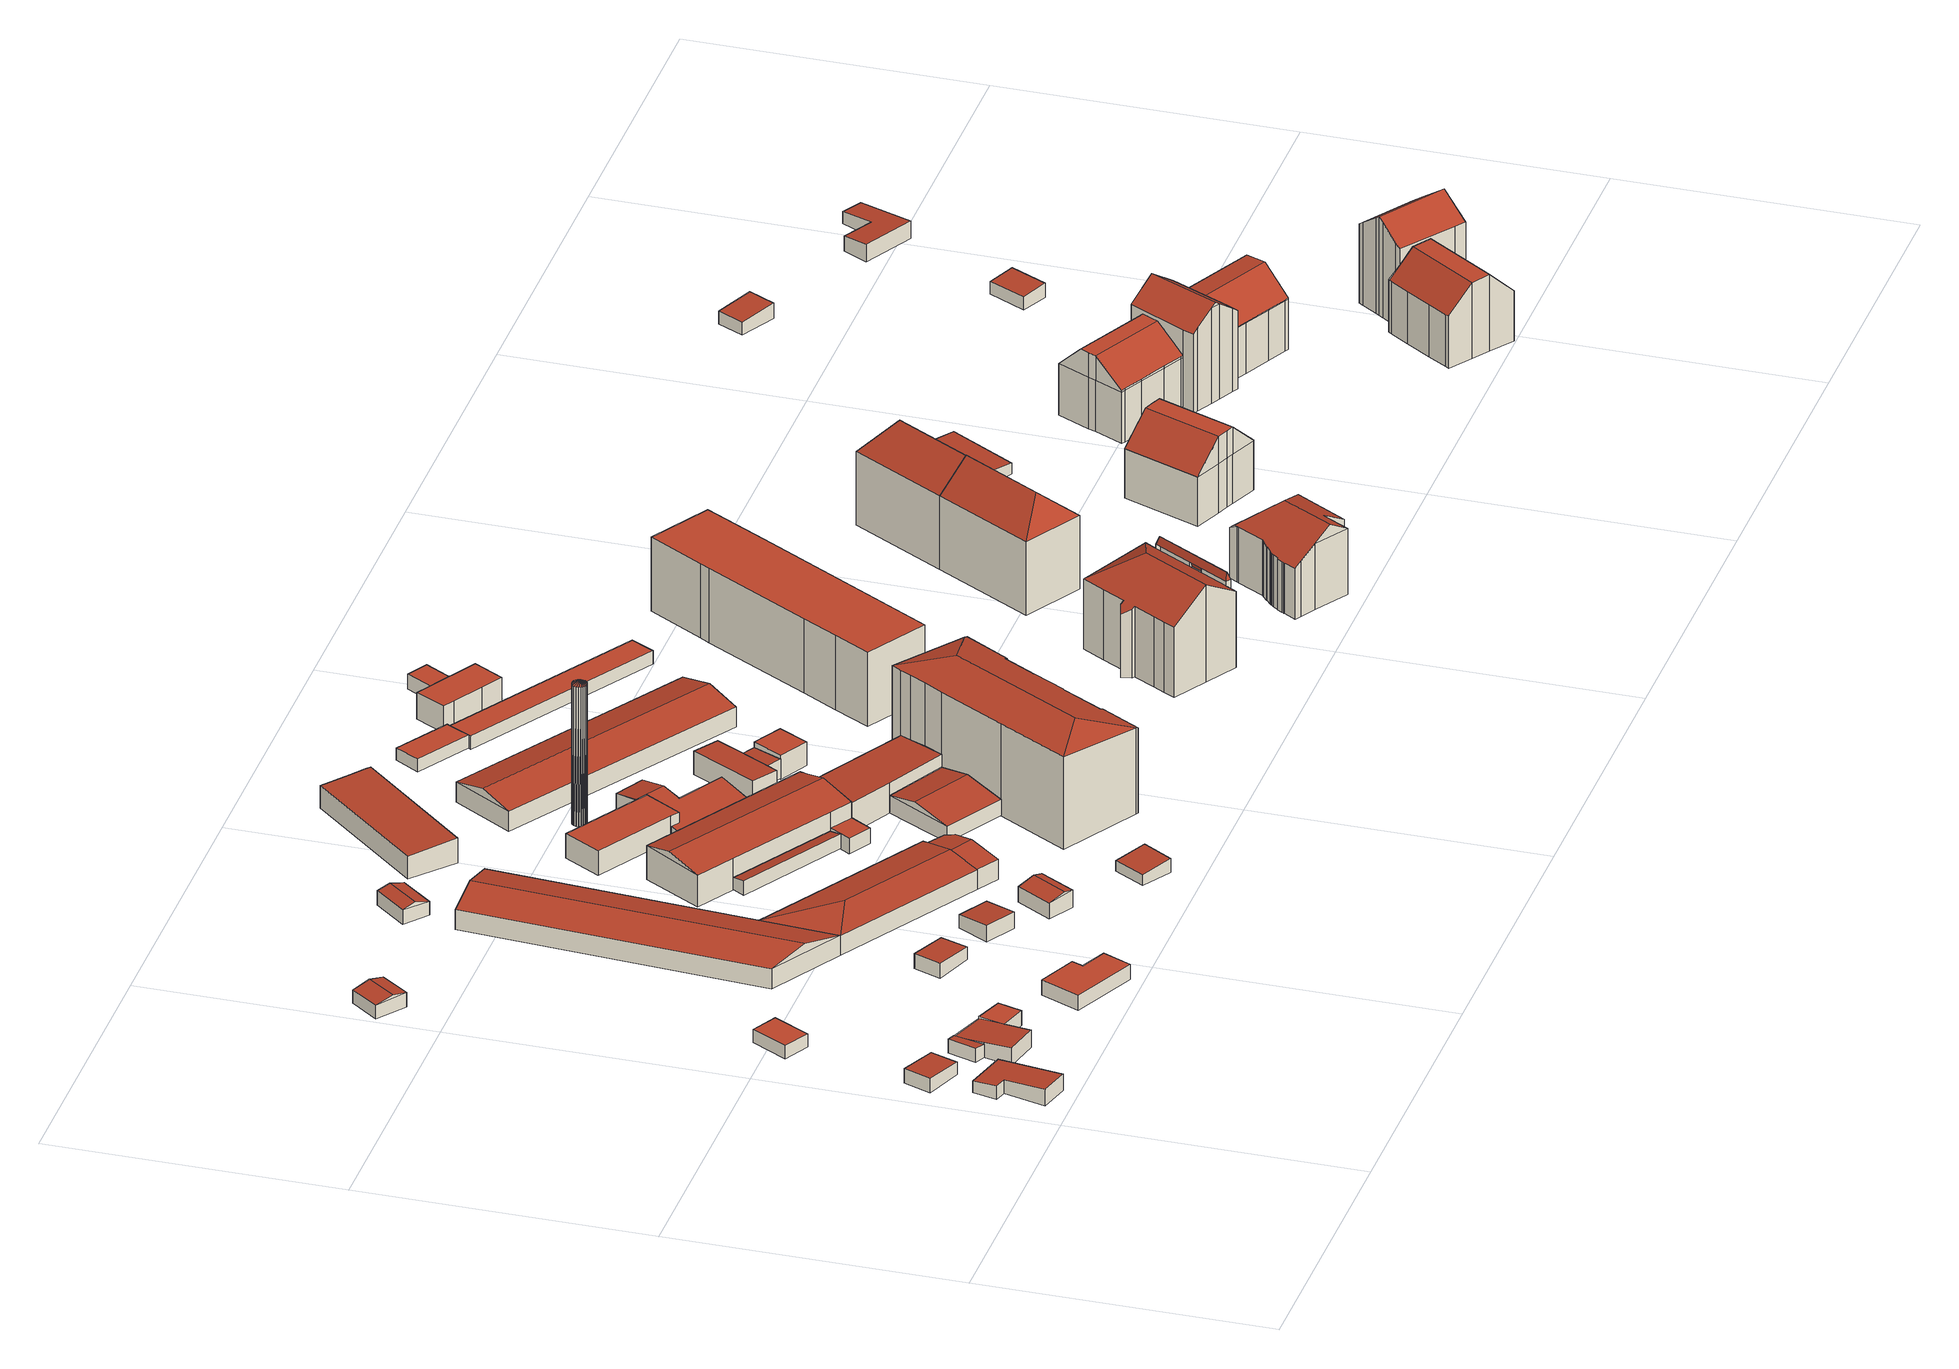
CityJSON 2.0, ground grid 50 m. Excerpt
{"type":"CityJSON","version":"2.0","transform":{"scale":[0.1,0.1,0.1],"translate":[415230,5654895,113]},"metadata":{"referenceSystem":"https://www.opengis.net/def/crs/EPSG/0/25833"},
"CityObjects":{
"building1":{"type":"Building","attributes":{"Dachtyp_tdc":"tdcPolyFlatRoof","Gemeindeschluessel":14612000,"Dachneigung":3.87,"QualitaetDacherkennung":59,"Geometrietyp2DReferenz":"3000","measuredHeight":2.94,"function":"31001_9998","roofType":"2100"},"geometry":[{"type":"Solid","lod":"2","boundaries":[[[[0,1,2,3]],[[1,4,5,2]],[[4,6,7,5]],[[6,8,9,7]],[[8,10,11,9]],[[10,0,3,11]],[[10,8,6,4,1,0]],[[3,2,5,7,9,11]]]],"semantics":{"surfaces":[{"type":"WallSurface"},{"type":"RoofSurface"},{"type":"GroundSurface"}],"values":[[0,0,0,0,0,0,1,2]]}}]},
"building2":{"type":"Building","attributes":{"Dachtyp_tdc":"tdcPolyFlatRoof","Gemeindeschluessel":14612000,"Dachneigung":3.37,"QualitaetDacherkennung":80,"Geometrietyp2DReferenz":"3000","measuredHeight":2.63,"function":"31001_9998","roofType":"2100"},"geometry":[{"type":"Solid","lod":"2","boundaries":[[[[12,13,14,15]],[[13,16,17,14]],[[16,18,19,17]],[[18,12,15,19]],[[18,16,13,12]],[[15,14,17,19]]]],"semantics":{"surfaces":[{"type":"WallSurface"},{"type":"RoofSurface"},{"type":"GroundSurface"}],"values":[[0,0,0,0,1,2]]}}]},
"building3":{"type":"Building","attributes":{"Dachtyp_tdc":"tdcPolyFlatRoof","Gemeindeschluessel":14612000,"Dachneigung":0,"QualitaetDacherkennung":73,"Geometrietyp2DReferenz":"3000","measuredHeight":2.41,"function":"31001_9998","roofType":"1000"},"geometry":[{"type":"Solid","lod":"2","boundaries":[[[[20,21,22,23]],[[21,24,25,22]],[[24,26,27,25]],[[26,20,23,27]],[[26,24,21,20]],[[23,22,25,27]]]],"semantics":{"surfaces":[{"type":"WallSurface"},{"type":"RoofSurface"},{"type":"GroundSurface"}],"values":[[0,0,0,0,1,2]]}}]},
"building4":{"type":"Building","attributes":{"Gemeindeschluessel":14612000,"Geometrietyp2DReferenz":"3000","function":"31001_9998","roofType":"9999"},"children":["building4-1","building4-2","building4-3"]},
"building4-1":{"type":"BuildingPart","attributes":{"Dachtyp_tdc":"tdcPolyFlatRoof","Dachneigung":2.67,"QualitaetDacherkennung":78,"Geometrietyp2DReferenz":"3000","measuredHeight":2.48,"roofType":"2100"},"parents":["building4"],"geometry":[{"type":"MultiSurface","lod":"2","boundaries":[[[28,29,30,31,32]],[[33,34,35,36]],[[34,28,32,35]],[[34,33,37,29,28]],[[32,31,36,35]]],"semantics":{"surfaces":[{"type":"WallSurface"},{"type":"RoofSurface"},{"type":"GroundSurface"}],"values":[0,0,0,1,2]}}]},
"building4-2":{"type":"BuildingPart","attributes":{"Dachtyp_tdc":"tdcPolyFlatRoof","Dachneigung":0,"QualitaetDacherkennung":78,"Geometrietyp2DReferenz":"3000","measuredHeight":2.68,"roofType":"1000"},"parents":["building4"],"geometry":[{"type":"MultiSurface","lod":"2","boundaries":[[[38,39,40,41]],[[39,42,43,40]],[[44,38,41,45,46]],[[44,47,42,39,38]],[[41,40,43,45]]],"semantics":{"surfaces":[{"type":"WallSurface"},{"type":"RoofSurface"},{"type":"GroundSurface"}],"values":[0,0,0,1,2]}}]},
"building4-3":{"type":"BuildingPart","attributes":{"Dachtyp_tdc":"tdcPolyFlatRoof","Dachneigung":4.46,"QualitaetDacherkennung":59,"Geometrietyp2DReferenz":"3000","measuredHeight":3.06,"roofType":"2100"},"parents":["building4"],"geometry":[{"type":"MultiSurface","lod":"2","boundaries":[[[48,49,33,36,50]],[[30,46,45,31]],[[51,52,43,42]],[[51,48,50,52]],[[51,42,47,46,30,37,49,48]],[[50,36,31,45,43,52]]],"semantics":{"surfaces":[{"type":"WallSurface"},{"type":"RoofSurface"},{"type":"GroundSurface"}],"values":[0,0,0,0,1,2]}}]},
"building5":{"type":"Building","attributes":{"Dachtyp_tdc":"tdcGableRoof","Gemeindeschluessel":14612000,"Dachneigung":11.5,"QualitaetDacherkennung":80,"Geometrietyp2DReferenz":"3000","measuredHeight":3.07,"function":"31001_9998","roofType":"3100"},"geometry":[{"type":"Solid","lod":"2","boundaries":[[[[53,54,55,56]],[[54,57,58,55]],[[57,59,60,58]],[[59,53,56,60]],[[57,54,61]],[[53,59,62]],[[54,53,62,61]],[[59,57,61,62]],[[56,55,58,60]]]],"semantics":{"surfaces":[{"type":"WallSurface"},{"type":"RoofSurface"},{"type":"GroundSurface"}],"values":[[0,0,0,0,0,0,1,1,2]]}}]},
"building6":{"type":"Building","attributes":{"Dachtyp_tdc":"tdcPolyFlatRoof","Gemeindeschluessel":14612000,"Dachneigung":0,"QualitaetDacherkennung":75,"Geometrietyp2DReferenz":"3000","measuredHeight":2.78,"function":"31001_9998","roofType":"1000"},"geometry":[{"type":"Solid","lod":"2","boundaries":[[[[63,64,65,66]],[[64,67,68,65]],[[67,69,70,68]],[[69,71,72,70]],[[71,73,74,72]],[[73,63,66,74]],[[73,71,69,67,64,63]],[[66,65,68,70,72,74]]]],"semantics":{"surfaces":[{"type":"WallSurface"},{"type":"RoofSurface"},{"type":"GroundSurface"}],"values":[[0,0,0,0,0,0,1,2]]}}]},
"building7":{"type":"Building","attributes":{"Dachtyp_tdc":"tdcPolyFlatRoof","Gemeindeschluessel":14612000,"Dachneigung":3.39,"QualitaetDacherkennung":75,"Geometrietyp2DReferenz":"3000","measuredHeight":2.77,"function":"31001_9998","roofType":"2100"},"geometry":[{"type":"Solid","lod":"2","boundaries":[[[[75,76,77,78]],[[76,79,80,77]],[[79,81,82,80]],[[81,75,78,82]],[[81,79,76,75]],[[78,77,80,82]]]],"semantics":{"surfaces":[{"type":"WallSurface"},{"type":"RoofSurface"},{"type":"GroundSurface"}],"values":[[0,0,0,0,1,2]]}}]},
"building8":{"type":"Building","attributes":{"Dachtyp_tdc":"tdcGableRoof","Gemeindeschluessel":14612000,"Dachneigung":13.88,"QualitaetDacherkennung":93,"Geometrietyp2DReferenz":"3000","measuredHeight":5.21,"function":"31001_2000","roofType":"3100"},"geometry":[{"type":"Solid","lod":"2","boundaries":[[[[83,84,85,86]],[[84,87,88,85]],[[87,89,90,88]],[[89,83,86,90]],[[87,84,91]],[[83,89,92]],[[84,83,92,91]],[[89,87,91,92]],[[86,85,88,90]]]],"semantics":{"surfaces":[{"type":"WallSurface"},{"type":"RoofSurface"},{"type":"GroundSurface"}],"values":[[0,0,0,0,0,0,1,1,2]]}}]},
"building9":{"type":"Building","attributes":{"Dachtyp_tdc":"tdcPolyFlatRoof","Gemeindeschluessel":14612000,"Dachneigung":5.72,"QualitaetDacherkennung":86,"Geometrietyp2DReferenz":"3000","measuredHeight":2.99,"function":"31001_9998","roofType":"2100"},"geometry":[{"type":"Solid","lod":"2","boundaries":[[[[93,94,95,96]],[[94,97,98,95]],[[97,99,100,98]],[[99,93,96,100]],[[99,97,94,93]],[[96,95,98,100]]]],"semantics":{"surfaces":[{"type":"WallSurface"},{"type":"RoofSurface"},{"type":"GroundSurface"}],"values":[[0,0,0,0,1,2]]}}]},
"building10":{"type":"Building","attributes":{"Dachtyp_tdc":"tdcGableRoof","Gemeindeschluessel":14612000,"Dachneigung":17.38,"QualitaetDacherkennung":72,"Geometrietyp2DReferenz":"3000","measuredHeight":3.29,"function":"31001_9998","roofType":"3100"},"geometry":[{"type":"Solid","lod":"2","boundaries":[[[[101,102,103,104]],[[102,105,106,103]],[[105,107,108,106]],[[107,101,104,108]],[[105,102,109]],[[101,107,110]],[[102,101,110,109]],[[107,105,109,110]],[[104,103,106,108]]]],"semantics":{"surfaces":[{"type":"WallSurface"},{"type":"RoofSurface"},{"type":"GroundSurface"}],"values":[[0,0,0,0,0,0,1,1,2]]}}]},
"building11":{"type":"Building","attributes":{"Dachtyp_tdc":"tdcGableRoof","Gemeindeschluessel":14612000,"Dachneigung":12.14,"QualitaetDacherkennung":71,"Geometrietyp2DReferenz":"3000","measuredHeight":3.43,"function":"31001_9998","roofType":"3100"},"geometry":[{"type":"Solid","lod":"2","boundaries":[[[[111,112,113,114]],[[112,115,116,113]],[[115,117,118,116]],[[117,111,114,118]],[[115,112,119]],[[111,117,120]],[[112,111,120,119]],[[117,115,119,120]],[[114,113,116,118]]]],"semantics":{"surfaces":[{"type":"WallSurface"},{"type":"RoofSurface"},{"type":"GroundSurface"}],"values":[[0,0,0,0,0,0,1,1,2]]}}]},
"building12":{"type":"Building","attributes":{"Gemeindeschluessel":14612000,"Geometrietyp2DReferenz":"3000","function":"31001_2000","roofType":"9999"},"children":["building12-1","building12-2"]},
"building12-1":{"type":"BuildingPart","attributes":{"Dachtyp_tdc":"tdcHipAndGableRoof","Dachneigung":10.01,"QualitaetDacherkennung":78,"Geometrietyp2DReferenz":"3000","measuredHeight":4.58,"roofType":"5000"},"parents":["building12"],"geometry":[{"type":"MultiSurface","lod":"2","boundaries":[[[121,122,123,90]],[[122,124,125,123]],[[124,126,127,125]],[[128,121,90,129]],[[122,121,130]],[[121,128,131,132,133,130]],[[124,122,130,133,134]],[[124,134,126]],[[90,123,125,127,129]]],"semantics":{"surfaces":[{"type":"WallSurface"},{"type":"RoofSurface"},{"type":"GroundSurface"}],"values":[0,0,0,0,1,1,1,0,2]}}]},
"building12-2":{"type":"BuildingPart","attributes":{"Dachtyp_tdc":"tdcFreeFormRoof","Dachneigung":10.03,"QualitaetDacherkennung":82,"Geometrietyp2DReferenz":"3000","measuredHeight":4.58,"roofType":"5000"},"parents":["building12"],"geometry":[{"type":"MultiSurface","lod":"2","boundaries":[[[134,135,136,127,126]],[[135,137,138,136]],[[137,139,140,138]],[[139,141,128,129,140]],[[142,137,135,134,132,143]],[[139,142,143,141]],[[139,137,142]],[[127,136,138,140,129]]],"semantics":{"surfaces":[{"type":"WallSurface"},{"type":"RoofSurface"},{"type":"GroundSurface"}],"values":[0,0,0,0,1,1,0,2]}}]},
"building13":{"type":"Building","attributes":{"Dachtyp_tdc":"tdcPolyFlatRoof","Gemeindeschluessel":14612000,"Dachneigung":5.91,"QualitaetDacherkennung":85,"Geometrietyp2DReferenz":"3000","measuredHeight":2.59,"function":"31001_9998","roofType":"2100"},"geometry":[{"type":"Solid","lod":"2","boundaries":[[[[144,145,146,147]],[[145,148,149,146]],[[148,150,151,149]],[[150,144,147,151]],[[150,148,145,144]],[[147,146,149,151]]]],"semantics":{"surfaces":[{"type":"WallSurface"},{"type":"RoofSurface"},{"type":"GroundSurface"}],"values":[[0,0,0,0,1,2]]}}]},
"building14":{"type":"Building","attributes":{"Dachtyp_tdc":"tdcPolyFlatRoof","Gemeindeschluessel":14612000,"Dachneigung":11.73,"QualitaetDacherkennung":62,"Geometrietyp2DReferenz":"3000","measuredHeight":2.68,"function":"31001_2000","roofType":"2100"},"geometry":[{"type":"Solid","lod":"2","boundaries":[[[[152,153,154,155]],[[153,156,157,154]],[[156,158,159,157]],[[158,152,155,159]],[[158,156,153,152]],[[155,154,157,159]]]],"semantics":{"surfaces":[{"type":"WallSurface"},{"type":"RoofSurface"},{"type":"GroundSurface"}],"values":[[0,0,0,0,1,2]]}}]},
"building15":{"type":"Building","attributes":{"Dachtyp_tdc":"tdcGableRoof","Gemeindeschluessel":14612000,"Dachneigung":14.37,"QualitaetDacherkennung":87,"Geometrietyp2DReferenz":"3000","measuredHeight":7.19,"function":"31001_2000","roofType":"3100"},"geometry":[{"type":"Solid","lod":"2","boundaries":[[[[160,161,162,163]],[[161,164,165,162]],[[164,166,167,165]],[[166,168,169,167]],[[168,170,171,169]],[[170,172,173,171]],[[172,160,163,173]],[[161,160,172,174,175,164]],[[166,175,174,176,168]],[[168,176,170]],[[170,176,174,172]],[[164,175,166]],[[163,162,165,167,169,171,173]]]],"semantics":{"surfaces":[{"type":"WallSurface"},{"type":"RoofSurface"},{"type":"GroundSurface"}],"values":[[0,0,0,0,0,0,0,1,1,0,0,0,2]]}}]},
"building16":{"type":"Building","attributes":{"Dachtyp_tdc":"tdcPolyFlatRoof","Gemeindeschluessel":14612000,"Dachneigung":0,"QualitaetDacherkennung":81,"Geometrietyp2DReferenz":"3000","measuredHeight":4.43,"function":"31001_2000","roofType":"1000"},"geometry":[{"type":"Solid","lod":"2","boundaries":[[[[177,178,179,180]],[[178,181,182,179]],[[181,183,184,182]],[[183,185,186,184]],[[185,187,188,186]],[[187,177,180,188]],[[187,185,183,181,178,177]],[[180,179,182,184,186,188]]]],"semantics":{"surfaces":[{"type":"WallSurface"},{"type":"RoofSurface"},{"type":"GroundSurface"}],"values":[[0,0,0,0,0,0,1,2]]}}]},
"building17":{"type":"Building","attributes":{"Dachtyp_tdc":"tdcPolyFlatRoof","Gemeindeschluessel":14612000,"Dachneigung":0,"QualitaetDacherkennung":77,"Geometrietyp2DReferenz":"3000","measuredHeight":2.76,"function":"31001_2000","roofType":"1000"},"geometry":[{"type":"Solid","lod":"2","boundaries":[[[[189,190,191,192]],[[190,193,163,191]],[[193,194,173,163]],[[194,195,196,173]],[[195,189,192,196]],[[195,194,193,190,189]],[[192,191,163,173,196]]]],"semantics":{"surfaces":[{"type":"WallSurface"},{"type":"RoofSurface"},{"type":"GroundSurface"}],"values":[[0,0,0,0,0,1,2]]}}]},
"building18":{"type":"Building","attributes":{"Dachtyp_tdc":"tdcPolyFlatRoof","Gemeindeschluessel":14612000,"Dachneigung":2.84,"QualitaetDacherkennung":87,"Geometrietyp2DReferenz":"3000","measuredHeight":4.48,"function":"31001_2000","roofType":"2100"},"geometry":[{"type":"Solid","lod":"2","boundaries":[[[[197,198,199,200]],[[198,201,202,199]],[[201,203,204,202]],[[203,205,206,204]],[[205,207,208,206]],[[207,197,200,208]],[[207,205,203,201,198,197]],[[200,199,202,204,206,208]]]],"semantics":{"surfaces":[{"type":"WallSurface"},{"type":"RoofSurface"},{"type":"GroundSurface"}],"values":[[0,0,0,0,0,0,1,2]]}}]},
"building19":{"type":"Building","attributes":{"Erfassungsdatum_Objekt":"2020-12-18","BodenHoehe":114.59,"gemHoehe":25,"BauwerkHoehe":25,"Breite":2.5,"Gemeindeschluessel":"14612000","Geometrietyp2DReferenz":"3000","measuredHeight":25,"function":"51002_1290"},"geometry":[{"type":"MultiSurface","lod":"2","boundaries":[[[209,210,211]],[[209,211,212]],[[209,212,213]],[[209,213,214]],[[209,214,215]],[[209,216,217]],[[209,217,218]],[[209,218,219]],[[209,219,220]],[[209,220,221]],[[209,221,222]],[[209,222,223]],[[209,223,224]],[[209,224,225]],[[209,225,226]],[[209,226,227]],[[209,227,228]],[[209,215,216]],[[209,229,230]],[[228,227,231]],[[228,231,229]],[[227,226,232]],[[227,232,231]],[[226,225,233]],[[226,233,232]],[[225,224,234]],[[225,234,233]],[[224,223,235]],[[224,235,234]],[[223,222,236]],[[223,236,235]],[[209,228,229]],[[222,221,237]],[[222,237,236]],[[221,220,238]],[[221,238,237]],[[220,219,239]],[[220,239,238]],[[219,218,240]],[[219,240,239]],[[218,217,241]],[[218,241,240]],[[217,216,242]],[[217,242,241]],[[216,215,243]],[[216,243,242]],[[215,214,244]],[[215,244,243]],[[214,213,245]],[[214,245,244]],[[213,212,246]],[[213,246,245]],[[212,211,247]],[[212,247,246]],[[211,210,248]],[[211,248,247]],[[210,209,230]],[[210,230,248]],[[246,247,248]],[[246,248,230]],[[246,230,229]],[[246,229,231]],[[246,231,232]],[[246,232,233]],[[246,233,234]],[[246,234,235]],[[246,235,236]],[[246,236,237]],[[246,237,238]],[[246,238,239]],[[246,239,240]],[[246,240,241]],[[246,241,242]],[[246,242,243]],[[246,243,244]],[[246,244,245]]],"semantics":{"surfaces":[{"type":"RoofSurface"},{"type":"WallSurface"},{"type":"GroundSurface"}],"values":[0,0,0,0,0,0,0,0,0,0,0,0,0,0,0,0,0,0,1,1,1,1,1,1,1,1,1,1,1,1,1,1,1,1,1,1,1,1,1,1,1,1,1,1,1,1,1,1,1,1,1,1,1,1,1,1,1,1,2,2,2,2,2,2,2,2,2,2,2,2,2,2,2,2,2,2]}}]},
"building20":{"type":"Building","attributes":{"Dachtyp_tdc":"tdcFreeFormRoof","Gemeindeschluessel":14612000,"Dachneigung":13.06,"QualitaetDacherkennung":33,"Geometrietyp2DReferenz":"3000","measuredHeight":4.57,"function":"31001_2000","roofType":"5000"},"geometry":[{"type":"Solid","lod":"2","boundaries":[[[[249,250,251,252]],[[250,253,254,251]],[[253,255,256,254]],[[255,257,258,256]],[[257,259,260,258]],[[259,261,262,260]],[[261,263,264,262]],[[263,265,266,264]],[[265,267,268,266]],[[267,249,252,268]],[[249,269,270,263,261,259,257,255,253,250]],[[269,267,265,270]],[[265,263,270]],[[249,267,269]],[[252,251,254,256,258,260,262,264,266,268]]]],"semantics":{"surfaces":[{"type":"WallSurface"},{"type":"RoofSurface"},{"type":"GroundSurface"}],"values":[[0,0,0,0,0,0,0,0,0,0,1,1,0,0,2]]}}]},
"building21":{"type":"Building","attributes":{"Gemeindeschluessel":14612000,"Dachtyp_tdc":"tdcGableRoof","Dachneigung":10.04,"QualitaetDacherkennung":66,"Geometrietyp2DReferenz":"3000","measuredHeight":4.19,"function":"31001_2000","roofType":"3100"},"geometry":[{"type":"Solid","lod":"2","boundaries":[[[[271,272,273,274]],[[272,275,276,273]],[[275,277,278,276]],[[277,271,274,278]],[[275,272,279]],[[271,277,280]],[[272,271,280,279]],[[277,275,279,280]],[[274,273,276,278]]]],"semantics":{"surfaces":[{"type":"WallSurface"},{"type":"RoofSurface"},{"type":"GroundSurface"}],"values":[[0,0,0,0,0,0,1,1,2]]}}]},
"building22":{"type":"Building","attributes":{"Dachtyp_tdc":"tdcPolyFlatRoof","Gemeindeschluessel":14612000,"Dachneigung":3.83,"QualitaetDacherkennung":75,"Geometrietyp2DReferenz":"3000","measuredHeight":5.46,"function":"31001_2000","roofType":"2100"},"geometry":[{"type":"Solid","lod":"2","boundaries":[[[[281,282,171,173]],[[282,283,284,171]],[[283,285,286,284]],[[285,287,288,286]],[[287,289,278,288]],[[289,290,276,278]],[[290,281,173,276]],[[290,289,287,285,283,282,281]],[[173,171,284,286,288,278,276]]]],"semantics":{"surfaces":[{"type":"WallSurface"},{"type":"RoofSurface"},{"type":"GroundSurface"}],"values":[[0,0,0,0,0,0,0,1,2]]}}]},
"building23":{"type":"Building","attributes":{"Gemeindeschluessel":14612000,"Geometrietyp2DReferenz":"3000","function":"31001_9998","roofType":"9999"},"children":["building23-1","building23-2"]},
"building23-1":{"type":"BuildingPart","attributes":{"Dachtyp_tdc":"tdcHipRoof","Dachneigung":18.06,"QualitaetDacherkennung":56,"Geometrietyp2DReferenz":"3000","measuredHeight":17.96,"roofType":"3200"},"parents":["building23"],"geometry":[{"type":"MultiSurface","lod":"2","boundaries":[[[291,292,293,294]],[[292,295,293]],[[296,297,298,299,300]],[[297,301,302,298]],[[301,303,304,302]],[[303,305,306,304]],[[305,307,308,306]],[[307,309,310,308]],[[309,311,312,310]],[[311,313,314,312]],[[313,315,316,314]],[[315,317,318,316]],[[317,319,320,318]],[[319,321,322,320]],[[321,323,324,322]],[[323,325,326,324]],[[325,327,328,326]],[[327,291,294,328]],[[323,321,329]],[[309,307,330]],[[321,319,317,315,313,311,309,330,329]],[[307,305,303,301,297,296,292,291,327,325,323,329,330]],[[294,293,298,302,304,306,308,310,312,314,316,318,320,322,324,326,328]]],"semantics":{"surfaces":[{"type":"WallSurface"},{"type":"RoofSurface"},{"type":"GroundSurface"}],"values":[0,0,0,0,0,0,0,0,0,0,0,0,0,0,0,0,0,0,1,1,1,1,2]}}]},
"building23-2":{"type":"BuildingPart","attributes":{"Dachtyp_tdc":"tdcGableRoof","Dachneigung":69.17,"QualitaetDacherkennung":4,"Geometrietyp2DReferenz":"3000","measuredHeight":9.77,"roofType":"3100"},"parents":["building23"],"geometry":[{"type":"MultiSurface","lod":"2","boundaries":[[[331,332,300,299]],[[333,334,332,331]],[[335,336,298,293]],[[333,331,336,335]],[[331,299,298,336]],[[295,333,335,293]],[[295,337,334,333]],[[332,334,337,300]]],"semantics":{"surfaces":[{"type":"WallSurface"},{"type":"GroundSurface"},{"type":"RoofSurface"}],"values":[0,0,1,0,0,0,2,2]}}]},
"building24":{"type":"Building","attributes":{"Dachtyp_tdc":"tdcPolyFlatRoof","Gemeindeschluessel":14612000,"Dachneigung":4.03,"QualitaetDacherkennung":83,"Geometrietyp2DReferenz":"3000","measuredHeight":4.27,"function":"31001_2000","roofType":"2100"},"geometry":[{"type":"Solid","lod":"2","boundaries":[[[[338,339,340,341]],[[339,342,343,340]],[[342,344,345,343]],[[344,346,347,345]],[[346,348,349,347]],[[348,338,341,349]],[[348,346,344,342,339,338]],[[341,340,343,345,347,349]]]],"semantics":{"surfaces":[{"type":"WallSurface"},{"type":"RoofSurface"},{"type":"GroundSurface"}],"values":[[0,0,0,0,0,0,1,2]]}}]},
"building25":{"type":"Building","attributes":{"Dachtyp_tdc":"tdcPolyFlatRoof","Gemeindeschluessel":14612000,"Dachneigung":2.95,"QualitaetDacherkennung":64,"Geometrietyp2DReferenz":"3000","measuredHeight":3.48,"function":"31001_2000","roofType":"2100"},"geometry":[{"type":"Solid","lod":"2","boundaries":[[[[350,351,352,353]],[[351,354,355,352]],[[354,356,357,355]],[[356,350,353,357]],[[356,354,351,350]],[[353,352,355,357]]]],"semantics":{"surfaces":[{"type":"WallSurface"},{"type":"RoofSurface"},{"type":"GroundSurface"}],"values":[[0,0,0,0,1,2]]}}]},
"building26":{"type":"Building","attributes":{"Dachtyp_tdc":"tdcPolyFlatRoof","Gemeindeschluessel":14612000,"Dachneigung":0,"QualitaetDacherkennung":77,"Geometrietyp2DReferenz":"3000","measuredHeight":4.28,"function":"31001_2000","roofType":"1000"},"geometry":[{"type":"Solid","lod":"2","boundaries":[[[[358,359,360,361]],[[359,362,363,360]],[[362,364,365,363]],[[364,358,361,365]],[[364,362,359,358]],[[361,360,363,365]]]],"semantics":{"surfaces":[{"type":"WallSurface"},{"type":"RoofSurface"},{"type":"GroundSurface"}],"values":[[0,0,0,0,1,2]]}}]},
"building27":{"type":"Building","attributes":{"Dachtyp_tdc":"tdcGableRoof","Gemeindeschluessel":14612000,"Dachneigung":13.63,"QualitaetDacherkennung":91,"Geometrietyp2DReferenz":"3000","measuredHeight":5.09,"function":"31001_2000","roofType":"3100"},"geometry":[{"type":"Solid","lod":"2","boundaries":[[[[366,367,368,369]],[[367,370,371,368]],[[370,372,373,371]],[[372,366,369,373]],[[370,367,374]],[[366,372,375]],[[367,366,375,374]],[[372,370,374,375]],[[369,368,371,373]]]],"semantics":{"surfaces":[{"type":"WallSurface"},{"type":"RoofSurface"},{"type":"GroundSurface"}],"values":[[0,0,0,0,0,0,1,1,2]]}}]},
"building28":{"type":"Building","attributes":{"Dachtyp_tdc":"tdcPolyFlatRoof","Gemeindeschluessel":14612000,"Dachneigung":2.96,"QualitaetDacherkennung":83,"Geometrietyp2DReferenz":"3000","measuredHeight":2.42,"function":"31001_2000","roofType":"2100"},"geometry":[{"type":"Solid","lod":"2","boundaries":[[[[376,377,378,379]],[[377,380,381,378]],[[380,382,383,381]],[[382,384,385,383]],[[384,376,379,385]],[[384,382,380,377,376]],[[379,378,381,383,385]]]],"semantics":{"surfaces":[{"type":"WallSurface"},{"type":"RoofSurface"},{"type":"GroundSurface"}],"values":[[0,0,0,0,0,1,2]]}}]},
"building29":{"type":"Building","attributes":{"Dachtyp_tdc":"tdcPolyFlatRoof","Gemeindeschluessel":14612000,"Dachneigung":0,"QualitaetDacherkennung":60,"Geometrietyp2DReferenz":"3000","measuredHeight":4.77,"function":"31001_2000","roofType":"1000"},"geometry":[{"type":"Solid","lod":"2","boundaries":[[[[386,387,388,389]],[[387,390,391,388]],[[390,392,393,391]],[[392,394,395,393]],[[394,396,397,395]],[[396,398,399,397]],[[398,400,401,399]],[[400,402,403,401]],[[402,386,389,403]],[[402,400,398,396,394,392,390,387,386]],[[389,388,391,393,395,397,399,401,403]]]],"semantics":{"surfaces":[{"type":"WallSurface"},{"type":"RoofSurface"},{"type":"GroundSurface"}],"values":[[0,0,0,0,0,0,0,0,0,1,2]]}}]},
"building30":{"type":"Building","attributes":{"Dachtyp_tdc":"tdcPolyFlatRoof","Gemeindeschluessel":14612000,"Dachneigung":2.61,"QualitaetDacherkennung":78,"Geometrietyp2DReferenz":"3000","measuredHeight":2.4,"function":"31001_2000","roofType":"2100"},"geometry":[{"type":"Solid","lod":"2","boundaries":[[[[404,384,385,405]],[[384,382,383,385]],[[382,406,407,383]],[[406,408,409,407]],[[408,404,405,409]],[[408,406,382,384,404]],[[405,385,383,407,409]]]],"semantics":{"surfaces":[{"type":"WallSurface"},{"type":"RoofSurface"},{"type":"GroundSurface"}],"values":[[0,0,0,0,0,1,2]]}}]},
"building31":{"type":"Building","attributes":{"Dachtyp_tdc":"tdcPolyFlatRoof","Gemeindeschluessel":14612000,"Dachneigung":0,"QualitaetDacherkennung":76,"Geometrietyp2DReferenz":"3000","measuredHeight":2.69,"function":"31001_2000","roofType":"1000"},"geometry":[{"type":"Solid","lod":"2","boundaries":[[[[410,411,412,413]],[[411,414,415,412]],[[414,416,417,415]],[[416,410,413,417]],[[416,414,411,410]],[[413,412,415,417]]]],"semantics":{"surfaces":[{"type":"WallSurface"},{"type":"RoofSurface"},{"type":"GroundSurface"}],"values":[[0,0,0,0,1,2]]}}]},
"building32":{"type":"Building","attributes":{"Gemeindeschluessel":14612000,"Geometrietyp2DReferenz":"3000","function":"31001_9998","roofType":"9999"},"children":["building32-1","building32-2"]},
"building32-1":{"type":"BuildingPart","attributes":{"Dachtyp_tdc":"tdcFreeFormRoof","Dachneigung":71.67,"QualitaetDacherkennung":19,"Geometrietyp2DReferenz":"3000","measuredHeight":15.86,"roofType":"5000"},"parents":["building32"],"geometry":[{"type":"MultiSurface","lod":"2","boundaries":[[[418,419,420,421]],[[419,422,423,420]],[[422,424,425,423]],[[424,426,427,425]],[[426,428,429,427]],[[428,430,431,432,429]],[[433,434,435,436,437]],[[434,418,421,435]],[[430,428,438]],[[428,426,424,422,419,418,439,438]],[[418,434,433,439]],[[433,430,438,439]],[[421,420,423,425,427,429,432,436,435]]],"semantics":{"surfaces":[{"type":"WallSurface"},{"type":"RoofSurface"},{"type":"GroundSurface"}],"values":[0,0,0,0,0,0,0,0,1,1,1,1,2]}}]},
"building32-2":{"type":"BuildingPart","attributes":{"Dachtyp_tdc":"tdcHipAndGableRoof","Dachneigung":34.69,"QualitaetDacherkennung":47,"Geometrietyp2DReferenz":"3000","measuredHeight":17.4,"roofType":"5000"},"parents":["building32"],"geometry":[{"type":"MultiSurface","lod":"2","boundaries":[[[431,440,441,432]],[[440,442,443,441]],[[442,444,445,443]],[[444,446,447,445]],[[446,448,449,447]],[[448,450,451,449]],[[450,452,453,451]],[[452,454,455,453]],[[454,456,457,455]],[[456,458,459,457]],[[458,460,461,459]],[[460,462,463,461]],[[462,464,465,463]],[[464,466,435,465]],[[466,437,436,435]],[[464,462,467]],[[462,460,458,456,454,452,450,448,446,444,442,467]],[[442,440,431,437,466,464,467]],[[432,441,443,445,447,449,451,453,455,457,459,461,463,465,435,436]]],"semantics":{"surfaces":[{"type":"WallSurface"},{"type":"RoofSurface"},{"type":"GroundSurface"}],"values":[0,0,0,0,0,0,0,0,0,0,0,0,0,0,0,1,1,1,2]}}]},
"building33":{"type":"Building","attributes":{"Dachtyp_tdc":"tdcPolyFlatRoof","Gemeindeschluessel":14612000,"Dachneigung":0,"QualitaetDacherkennung":83,"Geometrietyp2DReferenz":"3000","measuredHeight":13.29,"function":"31001_2000","roofType":"1000"},"geometry":[{"type":"Solid","lod":"2","boundaries":[[[[468,469,470,471]],[[469,472,473,470]],[[472,474,475,473]],[[474,476,477,475]],[[476,478,479,477]],[[478,480,481,479]],[[480,482,483,481]],[[482,484,485,483]],[[484,468,471,485]],[[484,482,480,478,476,474,472,469,468]],[[471,470,473,475,477,479,481,483,485]]]],"semantics":{"surfaces":[{"type":"WallSurface"},{"type":"RoofSurface"},{"type":"GroundSurface"}],"values":[[0,0,0,0,0,0,0,0,0,1,2]]}}]},
"building34":{"type":"Building","attributes":{"Dachtyp_tdc":"tdcFreeFormRoof","Gemeindeschluessel":14612000,"Dachneigung":33.11,"QualitaetDacherkennung":30,"Geometrietyp2DReferenz":"3000","measuredHeight":13.92,"function":"31001_9998","roofType":"5000"},"geometry":[{"type":"Solid","lod":"2","boundaries":[[[[486,487,488]],[[489,490,491,492,493,494,495,496,497,498,499,500,501,502,503,504,505,506,507,508,509,510,511,512,513,514,515]],[[516,517,506,505]],[[517,518,507,506]],[[518,519,508,507]],[[519,520,509,508]],[[520,521,510,509]],[[521,522,511,510]],[[522,523,512,511]],[[523,524,513,512]],[[524,525,514,513]],[[525,526,515,514]],[[526,527,489,515]],[[528,529,530,527,526,525,531]],[[528,531,524,523,522,521,520,519,518,517,516,532,533,534,535,536,537,538,539,540,541,486,488]],[[542,543,529,528,488,487]],[[543,530,529]],[[525,524,531]],[[527,530,490,489]],[[530,543,491,490]],[[543,542,492,491]],[[542,487,493,492]],[[487,486,494,493]],[[486,541,495,494]],[[541,540,496,495]],[[540,539,497,496]],[[539,538,498,497]],[[538,537,499,498]],[[537,536,500,499]],[[536,535,501,500]],[[535,534,502,501]],[[534,533,503,502]],[[533,532,504,503]],[[532,516,505,504]]]],"semantics":{"surfaces":[{"type":"WallSurface"},{"type":"GroundSurface"},{"type":"RoofSurface"}],"values":[[0,1,0,0,0,0,0,0,0,0,0,0,0,2,2,2,0,0,0,0,0,0,0,0,0,0,0,0,0,0,0,0,0,0]]}}]},
"building35":{"type":"Building","attributes":{"Dachtyp_tdc":"tdcHipAndGableRoof","Gemeindeschluessel":14612000,"Dachneigung":41,"QualitaetDacherkennung":76,"Geometrietyp2DReferenz":"3000","measuredHeight":18.19,"function":"31001_9998","roofType":"5000"},"geometry":[{"type":"Solid","lod":"2","boundaries":[[[[544,545,546,547]],[[545,548,549,546]],[[548,550,551,549]],[[550,544,547,551]],[[548,545,552]],[[544,550,553]],[[545,544,553,552]],[[550,548,552,553]],[[547,546,549,551]]]],"semantics":{"surfaces":[{"type":"WallSurface"},{"type":"RoofSurface"},{"type":"GroundSurface"}],"values":[[0,0,0,0,1,0,1,1,2]]}}]},
"building36":{"type":"Building","attributes":{"Dachtyp_tdc":"tdcHipAndGableRoof","Gemeindeschluessel":14612000,"Dachneigung":40.88,"QualitaetDacherkennung":71,"Geometrietyp2DReferenz":"3000","measuredHeight":18.15,"function":"31001_9998","roofType":"5000"},"geometry":[{"type":"Solid","lod":"2","boundaries":[[[[550,554,555,551]],[[554,556,557,555]],[[556,558,547,557]],[[558,550,551,547]],[[556,554,559]],[[550,558,560]],[[554,550,560,559]],[[558,556,559,560]],[[551,555,557,547]]]],"semantics":{"surfaces":[{"type":"WallSurface"},{"type":"RoofSurface"},{"type":"GroundSurface"}],"values":[[0,0,0,0,1,0,1,1,2]]}}]},
"building37":{"type":"Building","attributes":{"Dachtyp_tdc":"tdcFreeFormRoof","Gemeindeschluessel":14612000,"Dachneigung":42.79,"QualitaetDacherkennung":32,"Geometrietyp2DReferenz":"3000","measuredHeight":13.74,"function":"31001_9998","roofType":"5000"},"geometry":[{"type":"Solid","lod":"2","boundaries":[[[[561,562,563,564]],[[562,565,566,563]],[[565,567,568,566]],[[567,569,570,568]],[[569,571,572,570]],[[571,573,574,572]],[[573,575,576,574]],[[575,577,578,576]],[[577,579,580,578]],[[579,581,582,580]],[[581,583,584,582]],[[583,585,586,584]],[[585,561,564,586]],[[569,567,587,588,589,575,590,591]],[[592,593,594,595]],[[587,596,593,592,597,588]],[[579,588,597,581]],[[581,597,592,583]],[[562,593,596,565]],[[565,596,587,567]],[[583,592,595,585]],[[585,595,594,561]],[[561,594,593,562]],[[571,591,590,573]],[[569,591,571]],[[573,590,575]],[[577,589,588,579]],[[575,589,577]],[[564,563,566,568,570,572,574,576,578,580,582,584,586]]]],"semantics":{"surfaces":[{"type":"WallSurface"},{"type":"RoofSurface"},{"type":"GroundSurface"}],"values":[[0,0,0,0,0,0,0,0,0,0,0,0,0,1,1,1,0,0,0,0,0,0,0,0,0,0,0,0,2]]}}]},
"building38":{"type":"Building","attributes":{"Dachtyp_tdc":"tdcPolyFlatRoof","Gemeindeschluessel":14612000,"Dachneigung":3.03,"QualitaetDacherkennung":76,"Geometrietyp2DReferenz":"3000","measuredHeight":2.35,"function":"31001_9998","roofType":"2100"},"geometry":[{"type":"Solid","lod":"2","boundaries":[[[[598,599,600,601]],[[599,602,603,600]],[[602,604,605,603]],[[604,598,601,605]],[[604,602,599,598]],[[601,600,603,605]]]],"semantics":{"surfaces":[{"type":"WallSurface"},{"type":"RoofSurface"},{"type":"GroundSurface"}],"values":[[0,0,0,0,1,2]]}}]},
"building39":{"type":"Building","attributes":{"Dachtyp_tdc":"tdcFreeFormRoof","Gemeindeschluessel":14612000,"Dachneigung":36.42,"QualitaetDacherkennung":37,"Geometrietyp2DReferenz":"3000","measuredHeight":13.6,"function":"31001_9998","roofType":"5000"},"geometry":[{"type":"Solid","lod":"2","boundaries":[[[[606,607,608,609]],[[607,610,611,608]],[[610,612,613,611]],[[612,614,615,613]],[[614,616,617,615]],[[616,618,619,617]],[[618,620,621,619]],[[620,622,623,621]],[[622,624,625,623]],[[624,626,627,625]],[[626,628,629,627]],[[628,630,631,629]],[[630,606,609,631]],[[632,622,620,633,634]],[[635,636,637,638,639,640,641,642]],[[633,643,638,637,634]],[[616,638,643,618]],[[618,643,633,620]],[[606,635,642,607]],[[607,642,641,610]],[[610,641,640,612]],[[612,640,639,614]],[[614,639,638,616]],[[626,634,637,628]],[[628,637,636,630]],[[630,636,635,606]],[[624,632,634,626]],[[622,632,624]],[[609,608,611,613,615,617,619,621,623,625,627,629,631]]]],"semantics":{"surfaces":[{"type":"WallSurface"},{"type":"RoofSurface"},{"type":"GroundSurface"}],"values":[[0,0,0,0,0,0,0,0,0,0,0,0,0,1,1,1,0,0,0,0,0,0,0,0,0,0,0,0,2]]}}]},
"building40":{"type":"Building","attributes":{"Dachtyp_tdc":"tdcFreeFormRoof","Gemeindeschluessel":14612000,"Dachneigung":34.85,"QualitaetDacherkennung":69,"Geometrietyp2DReferenz":"3000","measuredHeight":17.66,"function":"31001_9998","roofType":"5000"},"geometry":[{"type":"Solid","lod":"2","boundaries":[[[[644,645,625,631]],[[645,646,647,625]],[[646,648,649,647]],[[648,650,651,649]],[[650,652,653,651]],[[652,654,655,653]],[[654,656,657,655]],[[656,658,659,657]],[[658,660,661,659]],[[660,644,631,661]],[[648,646,662,663,654,652,650]],[[663,662,645,644,660,658,656]],[[646,645,662]],[[656,654,663]],[[631,625,647,649,651,653,655,657,659,661]]]],"semantics":{"surfaces":[{"type":"WallSurface"},{"type":"RoofSurface"},{"type":"GroundSurface"}],"values":[[0,0,0,0,0,0,0,0,0,0,1,1,0,0,2]]}}]},
"building41":{"type":"Building","attributes":{"Dachtyp_tdc":"tdcFreeFormRoof","Gemeindeschluessel":14612000,"Dachneigung":43.43,"QualitaetDacherkennung":45,"Geometrietyp2DReferenz":"3000","measuredHeight":13.77,"function":"31001_9998","roofType":"5000"},"geometry":[{"type":"Solid","lod":"2","boundaries":[[[[664,665,666,649]],[[665,667,668,666]],[[667,669,670,668]],[[669,671,647,670]],[[671,672,673,647]],[[672,674,675,673]],[[674,676,677,675]],[[676,678,679,677]],[[678,680,681,679]],[[680,682,683,681]],[[682,684,685,683]],[[684,686,687,685]],[[686,688,689,687]],[[688,664,649,689]],[[674,672,690,691,692]],[[693,694,695,696,697,698,699,700,701,702]],[[703,695,694,692,691]],[[667,703,691,669]],[[665,695,703,667]],[[676,693,702,678]],[[678,702,701,680]],[[680,701,700,682]],[[682,700,699,684]],[[684,699,698,686]],[[686,698,697,688]],[[688,697,696,664]],[[664,696,695,665]],[[674,692,694,693,676]],[[669,691,690,671]],[[671,690,672]],[[649,666,668,670,647,673,675,677,679,681,683,685,687,689]]]],"semantics":{"surfaces":[{"type":"WallSurface"},{"type":"RoofSurface"},{"type":"GroundSurface"}],"values":[[0,0,0,0,0,0,0,0,0,0,0,0,0,0,1,1,1,0,0,0,0,0,0,0,0,0,0,0,0,0,2]]}}]},
"building42":{"type":"Building","attributes":{"Dachtyp_tdc":"tdcCutGableRoof","Gemeindeschluessel":14612000,"Dachneigung":44.29,"QualitaetDacherkennung":45,"Geometrietyp2DReferenz":"3000","measuredHeight":13.67,"function":"31001_9998","roofType":"9999"},"geometry":[{"type":"Solid","lod":"2","boundaries":[[[[704,705,706,707]],[[705,708,709,706]],[[708,710,711,709]],[[710,712,713,711]],[[712,714,715,713]],[[714,716,717,715]],[[716,718,719,717]],[[718,720,721,719]],[[720,722,723,721]],[[722,724,725,723]],[[724,726,727,725]],[[726,728,729,727]],[[728,704,707,729]],[[718,716,714,712,710,708,705,704,728]],[[726,724,722,720]],[[728,726,720,718]],[[707,706,709,711,713,715,717,719,721,723,725,727,729]]]],"semantics":{"surfaces":[{"type":"WallSurface"},{"type":"RoofSurface"},{"type":"GroundSurface"}],"values":[[0,0,0,0,0,0,0,0,0,0,0,0,0,1,1,1,2]]}}]},
"building43":{"type":"Building","attributes":{"Dachtyp_tdc":"tdcPolyFlatRoof","Gemeindeschluessel":14612000,"Dachneigung":3.8,"QualitaetDacherkennung":82,"Geometrietyp2DReferenz":"3000","measuredHeight":2.8,"function":"31001_9998","roofType":"2100"},"geometry":[{"type":"Solid","lod":"2","boundaries":[[[[730,731,732,733]],[[731,734,735,732]],[[734,736,737,735]],[[736,730,733,737]],[[736,734,731,730]],[[733,732,735,737]]]],"semantics":{"surfaces":[{"type":"WallSurface"},{"type":"RoofSurface"},{"type":"GroundSurface"}],"values":[[0,0,0,0,1,2]]}}]},
"building44":{"type":"Building","attributes":{"Dachtyp_tdc":"tdcGableRoof","Gemeindeschluessel":14612000,"Dachneigung":34.97,"QualitaetDacherkennung":70,"Geometrietyp2DReferenz":"3000","measuredHeight":17.62,"function":"31001_9998","roofType":"3100"},"geometry":[{"type":"Solid","lod":"2","boundaries":[[[[738,739,740,717]],[[739,741,742,740]],[[741,743,744,742]],[[743,745,746,744]],[[745,747,748,746]],[[747,749,750,748]],[[749,751,752,750]],[[751,753,754,752]],[[753,755,756,754]],[[755,757,758,756]],[[757,759,723,758]],[[759,738,717,723]],[[755,753,751,749,747,745,743]],[[743,741,739,738,759,757,755]],[[717,740,742,744,746,748,750,752,754,756,758,723]]]],"semantics":{"surfaces":[{"type":"WallSurface"},{"type":"RoofSurface"},{"type":"GroundSurface"}],"values":[[0,0,0,0,0,0,0,0,0,0,0,0,1,1,2]]}}]},
"building45":{"type":"Building","attributes":{"Dachtyp_tdc":"tdcPolyFlatRoof","Gemeindeschluessel":14612000,"Dachneigung":4.51,"QualitaetDacherkennung":69,"Geometrietyp2DReferenz":"3000","measuredHeight":2.62,"function":"31001_9998","roofType":"2100"},"geometry":[{"type":"Solid","lod":"2","boundaries":[[[[760,761,762,763]],[[761,764,765,762]],[[764,766,767,765]],[[766,760,763,767]],[[766,764,761,760]],[[763,762,765,767]]]],"semantics":{"surfaces":[{"type":"WallSurface"},{"type":"RoofSurface"},{"type":"GroundSurface"}],"values":[[0,0,0,0,1,2]]}}]},
"building46":{"type":"Building","attributes":{"Dachtyp_tdc":"tdcPolyFlatRoof","Gemeindeschluessel":14612000,"Dachneigung":5.71,"QualitaetDacherkennung":44,"Geometrietyp2DReferenz":"3000","measuredHeight":3.21,"function":"31001_9998","roofType":"2100"},"geometry":[{"type":"Solid","lod":"2","boundaries":[[[[768,769,770,771]],[[769,772,773,770]],[[772,774,775,773]],[[774,776,777,775]],[[776,778,779,777]],[[778,768,771,779]],[[778,776,774,772,769,768]],[[771,770,773,775,777,779]]]],"semantics":{"surfaces":[{"type":"WallSurface"},{"type":"RoofSurface"},{"type":"GroundSurface"}],"values":[[0,0,0,0,0,0,1,2]]}}]}
},
"vertices":[
[32,34,48],[50,106,43],[50,106,19],[32,34,19],[29,112,43],[29,112,19],[39,153,40],[39,153,19],[113,134,40],[113,134,19],[85,21,48],[85,21,19],
[85,192,41],[19,216,45],[19,216,19],[85,192,19],[37,263,45],[37,263,19],[102,239,41],[102,239,19],
[55,460,43],[88,522,43],[88,522,19],[55,460,19],[132,499,43],[132,499,19],[99,437,43],[99,437,19],
[145,224,43],[159,219,42],[159,219,41],[159,219,18],[145,224,18],[147,167,42],[129,175,43],[129,175,18],[147,167,18],[155,201,42],
[269,180,45],[257,139,45],[257,139,18],[269,180,18],[210,152,45],[210,152,18],[221,197,45],[221,197,18],[221,197,41],[210,154,45],
[137,119,49],[147,167,45],[137,119,18],[198,106,49],[198,106,18],
[0,1104,38],[36,1152,38],[36,1152,14],[0,1104,14],[84,1117,40],[84,1117,14],[49,1069,40],[49,1069,14],[63,1133,45],[28,1084,45],
[324,67,46],[354,135,46],[354,135,19],[324,67,19],[421,106,46],[421,106,19],[413,86,46],[413,86,19],[459,66,46],[459,66,19],[438,17,46],[438,17,19],
[373,346,47],[438,322,43],[438,322,20],[373,346,20],[422,275,43],[422,275,20],[356,299,47],[356,299,20],
[257,542,52],[292,1062,52],[292,1062,16],[257,542,16],[424,1054,52],[424,1054,16],[385,469,52],[385,469,16],[357,1058,68],[320,506,68],
[561,285,45],[532,232,51],[532,232,21],[561,285,21],[480,261,51],[480,261,21],[509,314,45],[509,314,21],
[281,1144,44],[326,1198,44],[326,1198,18],[281,1144,18],[365,1166,42],[365,1166,18],[320,1112,42],[320,1112,18],[344,1183,50],[300,1129,50],
[577,189,48],[612,249,48],[612,249,20],[577,189,20],[656,224,51],[656,224,20],[621,164,51],[621,164,20],[641,233,55],[606,172,55],
[385,469,51],[394,604,51],[394,604,16],[698,428,51],[698,428,16],[693,419,51],[693,419,16],[637,323,51],[637,323,16],[473,488,62],[638,324,52],[667,375,62],[668,375,62],[693,419,53],
[722,401,53],[722,401,16],[725,384,55],[725,384,16],[676,300,52],[676,300,16],[637,323,52],[706,352,62],[667,374,62],
[769,50,43],[718,80,37],[718,80,18],[769,50,18],[749,132,37],[749,132,18],[800,101,43],[800,101,18],
[518,664,42],[531,685,37],[531,685,16],[518,664,16],[709,581,37],[709,581,16],[697,560,42],[697,560,16],
[709,581,71],[531,685,71],[531,685,15],[709,581,15],[466,723,71],[466,723,15],[524,822,76],[524,822,15],[806,658,76],[806,658,15],[798,644,75],[798,644,15],[748,558,71],[748,558,15],[780,613,87],[498,778,87],[798,644,79],
[515,898,58],[552,961,58],[552,961,14],[515,898,14],[682,885,58],[682,885,14],[701,874,58],[701,874,14],[664,811,58],[664,811,14],[649,820,58],[649,820,14],
[687,544,43],[697,560,43],[697,560,15],[687,544,15],[709,581,43],[748,558,43],[726,521,43],[726,521,15],
[419,1176,56],[588,1367,56],[588,1367,16],[419,1176,16],[628,1331,59],[628,1331,16],[650,1312,61],[650,1312,16],[656,1306,61],[656,1306,16],[487,1116,61],[487,1116,16],
[670,972,266],[669,976,266],[667,979,266],[664,981,266],[660,982,266],[656,982,266],[652,981,266],[649,979,266],[647,976,266],[646,972,266],[646,968,266],[647,964,266],[649,961,266],[652,959,266],[656,958,266],[660,958,266],[664,959,266],[667,961,266],[669,964,266],[670,968,266],[670,968,16],[670,972,16],[669,964,16],[667,961,16],[664,959,16],[660,958,16],[656,958,16],[652,959,16],[649,961,16],[647,964,16],[646,968,16],[646,972,16],[647,976,16],[649,979,16],[652,981,16],[656,982,16],[660,982,16],[664,981,16],[667,979,16],[669,976,16],
[718,827,50],[799,782,50],[799,782,12],[718,827,12],[771,734,37],[771,734,12],[641,807,37],[641,807,12],[649,820,40],[649,820,12],[664,811,40],[664,811,12],[701,874,57],[701,874,12],[682,885,57],[682,885,12],[706,925,49],[706,925,12],[757,898,49],[757,898,12],[734,857,58],[682,886,58],
[865,351,44],[763,408,44],[763,408,15],[865,351,15],[824,519,46],[824,519,15],[930,466,46],[930,466,15],[798,471,57],[902,416,57],
[748,558,69],[798,644,63],[977,546,63],[977,546,15],[966,527,64],[966,527,15],[950,499,67],[950,499,15],[930,466,69],[824,519,69],
[1075,407,169],[1042,350,169],[1042,350,14],[1075,407,14],[1042,350,40],[1011,294,169],[1011,294,168],[1011,294,14],[1011,294,40],[1011,294,64],[970,222,169],[970,222,14],[974,220,167],[974,220,14],[934,151,167],[934,151,14],[930,153,169],[930,153,14],[796,230,180],[796,230,14],[865,351,180],[865,351,14],[930,466,180],[930,466,14],[950,499,180],[950,499,14],[966,527,180],[966,527,14],[977,546,180],[977,546,14],[987,563,180],[987,563,14],[1120,485,169],[1120,485,14],[1125,483,167],[1125,483,14],[1079,405,167],[1079,405,14],[1022,469,194],[891,240,194],
[1046,274,40],[1046,274,64],[1078,329,40],[1064,306,112],[1078,329,14],[1046,274,14],[1029,326,112],
[837,705,53],[791,730,56],[791,730,14],[837,705,14],[852,843,56],[852,843,14],[898,818,53],[898,818,14],[876,776,53],[876,776,14],[848,725,53],[848,725,14],
[904,761,47],[876,710,50],[876,710,15],[904,761,15],[848,725,50],[848,725,15],[876,776,47],[876,776,15],
[904,761,57],[954,734,57],[954,734,14],[904,761,14],[927,683,57],[927,683,14],[876,710,57],[876,710,14],
[665,1171,52],[1070,925,52],[1070,925,16],[665,1171,16],[1006,820,52],[1006,820,16],[601,1067,52],[601,1067,16],[1038,872,67],[633,1119,67],
[733,1253,41],[759,1295,39],[759,1295,17],[733,1253,17],[850,1240,39],[850,1240,17],[847,1235,39],[847,1235,17],[825,1198,41],[825,1198,17],
[930,1208,65],[879,1237,65],[879,1237,17],[930,1208,17],[859,1248,65],[859,1248,17],[887,1300,65],[887,1300,17],[908,1288,65],[908,1288,17],[932,1275,65],[932,1275,17],[968,1254,65],[968,1254,17],[997,1238,65],[997,1238,17],[968,1187,65],[968,1187,17],
[822,1194,41],[822,1194,17],[1176,1038,39],[1176,1038,17],[1151,997,41],[1151,997,17],
[1005,1319,45],[968,1254,45],[968,1254,18],[1005,1319,18],[932,1275,45],[932,1275,18],[969,1339,45],[969,1339,18],
[1499,282,159],[1466,226,159],[1466,226,14],[1499,282,14],[1472,223,141],[1472,223,14],[1458,199,140],[1458,199,14],[1452,202,159],[1452,202,14],[1420,145,159],[1420,145,14],[1412,150,159],[1412,150,151],[1412,150,14],[1491,287,159],[1491,286,159],[1491,286,14],[1491,287,14],[1491,287,151],[1418,151,173],[1493,281,172],
[1401,131,151],[1401,131,14],[1346,163,188],[1346,163,14],[1286,197,140],[1286,197,14],[1297,216,140],[1297,216,14],[1308,235,140],[1308,235,14],[1330,273,140],[1330,273,14],[1325,276,137],[1325,276,14],[1321,293,128],[1321,293,14],[1338,298,136],[1338,298,14],[1343,295,140],[1343,295,14],[1365,334,140],[1365,334,14],[1388,373,140],[1388,373,14],[1503,307,151],[1503,307,14],[1491,286,151],[1413,279,188],
[1352,878,148],[1172,565,148],[1172,565,15],[1352,878,15],[1066,626,148],[1066,626,15],[1101,688,148],[1101,688,15],[1136,749,148],[1136,749,15],[1241,933,148],[1241,933,15],[1251,950,148],[1251,950,15],[1308,1046,148],[1308,1046,15],[1413,986,148],[1413,986,15],
[1603,63,134],[1662,28,133],[1630,47,155],[1676,206,15],[1784,145,15],[1732,54,15],[1691,78,15],[1662,28,15],[1603,63,15],[1577,78,15],[1566,84,15],[1578,105,15],[1578,106,15],[1579,107,15],[1580,109,15],[1586,118,15],[1587,119,15],[1593,127,15],[1596,130,15],[1597,131,15],[1597,132,15],[1600,135,15],[1608,142,15],[1609,143,15],[1617,150,15],[1621,153,15],[1647,199,15],[1649,202,15],[1657,217,15],[1673,208,15],[1597,131,108],[1597,132,108],[1600,135,109],[1608,142,111],[1609,143,111],[1617,150,114],[1621,153,115],[1647,199,115],[1649,202,115],[1657,217,106],[1673,208,106],[1676,206,106],[1681,135,155],[1784,144,106],[1784,145,105],[1652,208,115],[1596,130,108],[1593,127,108],[1587,119,107],[1586,118,106],[1580,109,106],[1579,107,106],[1578,106,106],[1578,105,106],[1566,84,106],[1577,78,115],[1691,78,133],[1732,54,105],
[1657,598,146],[1561,430,146],[1561,430,14],[1657,598,14],[1461,487,146],[1461,487,14],[1557,655,146],[1557,655,14],[1529,491,196],[1607,627,196],
[1650,817,146],[1650,817,14],[1750,759,145],[1750,759,14],[1657,598,145],[1681,756,195],[1607,627,195],
[1847,442,102],[1896,423,102],[1896,423,14],[1847,442,14],[1915,416,102],[1915,416,14],[1978,391,102],[1978,391,14],[1975,384,102],[1975,384,14],[1961,348,102],[1961,348,14],[1944,302,102],[1944,302,14],[1930,265,103],[1930,265,14],[1927,258,102],[1927,258,14],[1878,277,102],[1878,277,14],[1865,282,102],[1865,282,14],[1844,290,102],[1844,290,14],[1796,309,102],[1796,309,14],[1929,410,151],[1878,277,151],[1927,258,103],[1944,302,103],[1961,348,103],[1844,290,151],[1896,423,151],[1847,442,103],[1796,309,103],[1915,416,151],[1865,282,151],
[1865,630,35],[1822,656,38],[1822,656,15],[1865,630,15],[1888,768,38],[1888,768,15],[1932,743,35],[1932,743,15],
[2128,435,105],[2094,451,105],[2094,451,13],[2128,435,13],[2047,474,105],[2047,474,13],[2012,490,105],[2012,490,13],[2005,494,105],[2005,494,13],[2029,543,105],[2029,543,13],[2034,555,105],[2034,555,13],[2062,612,105],[2062,612,13],[2192,550,105],[2192,550,13],[2183,531,105],[2183,531,13],[2172,509,105],[2172,509,13],[2158,481,105],[2158,481,13],[2133,433,105],[2133,433,13],[2183,531,124],[2042,571,149],[2172,509,149],[2128,435,109],[2133,433,109],[2158,481,149],[2029,543,149],[2005,494,109],[2012,490,109],[2047,474,109],[2094,451,109],[2034,555,149],
[2133,433,155],[2183,531,156],[2271,489,156],[2271,489,13],[2225,388,154],[2225,388,13],[2216,369,154],[2216,369,13],[2206,374,162],[2206,374,13],[2179,387,183],[2179,387,13],[2162,395,184],[2162,395,13],[2134,409,162],[2134,409,13],[2124,413,155],[2124,413,13],[2227,511,190],[2170,391,190],
[2225,388,103],[2245,433,103],[2245,433,13],[2253,449,103],[2253,449,13],[2261,468,103],[2261,468,13],[2271,489,103],[2280,508,103],[2280,508,13],[2410,446,103],[2410,446,13],[2374,371,103],[2374,371,13],[2353,328,103],[2353,328,13],[2347,331,103],[2347,331,13],[2312,347,103],[2312,347,13],[2265,370,103],[2265,370,13],[2229,387,103],[2229,387,13],[2226,388,103],[2226,388,13],[2271,489,124],[2261,468,148],[2391,406,148],[2374,371,150],[2374,372,151],[2245,433,151],[2225,388,105],[2226,388,105],[2229,387,105],[2265,370,105],[2312,347,105],[2347,331,105],[2353,328,105],[2253,449,150],
[2366,73,108],[2370,79,107],[2370,79,14],[2366,73,14],[2391,112,107],[2391,112,14],[2420,155,107],[2420,155,14],[2442,187,107],[2442,187,14],[2446,193,108],[2446,193,14],[2463,181,126],[2463,181,14],[2485,166,150],[2485,166,14],[2514,146,151],[2514,146,14],[2554,118,104],[2554,118,14],[2475,0,104],[2475,0,14],[2435,27,151],[2435,27,14],[2405,47,150],[2405,47,14],
[2180,1195,35],[2242,1163,40],[2242,1163,12],[2180,1195,12],[2219,1118,40],[2219,1118,12],[2157,1150,35],[2157,1150,12],
[2463,181,156],[2467,188,162],[2467,188,14],[2485,214,184],[2485,214,14],[2490,222,191],[2490,222,14],[2495,228,185],[2495,228,14],[2512,254,163],[2512,254,14],[2518,262,156],[2518,262,14],[2611,203,155],[2611,203,14],[2628,191,155],[2628,191,14],[2600,149,191],[2600,149,14],[2571,106,155],[2571,106,14],[2554,118,155],
[2399,733,38],[2354,755,35],[2354,755,12],[2399,733,12],[2385,818,35],[2385,818,12],[2430,796,38],[2430,796,12],
[2432,1032,39],[2455,1074,34],[2455,1074,7],[2432,1032,7],[2507,1046,34],[2507,1046,7],[2535,1100,28],[2535,1100,7],[2570,1081,28],[2570,1081,7],[2520,986,39],[2520,986,7]
]}
